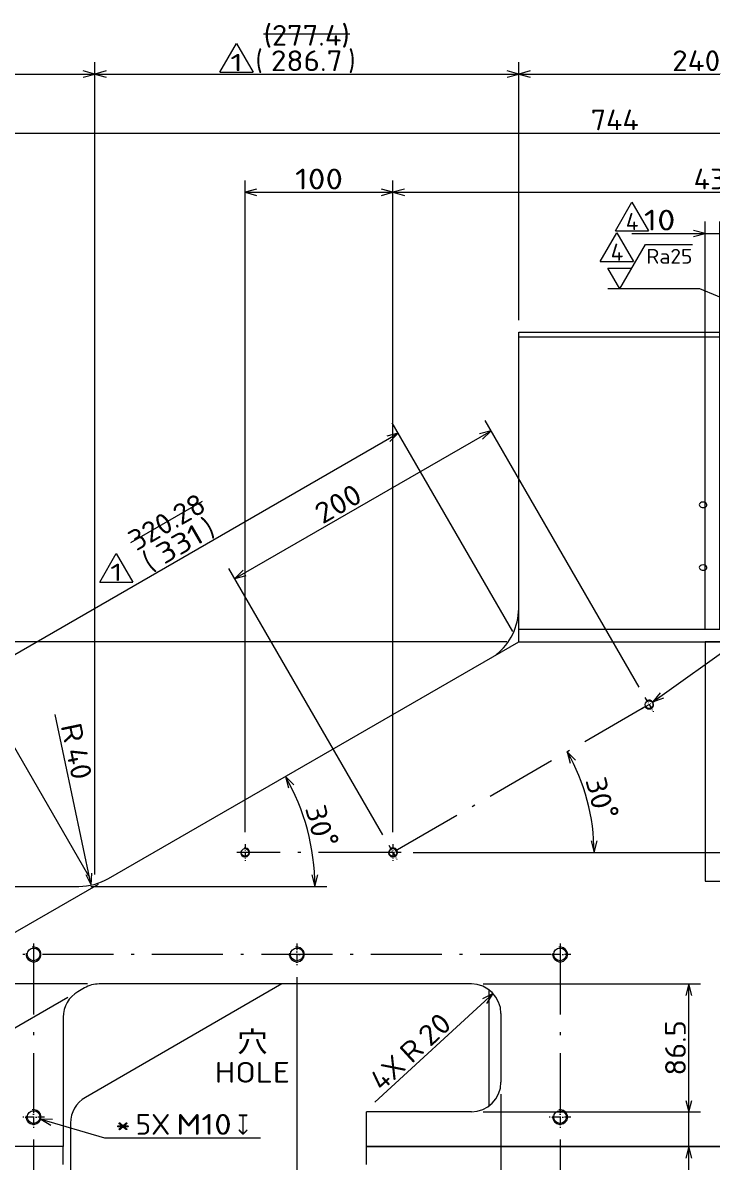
# Model space of a CAD drawing. Extents: x 0 to 1254, y -12 to 833.
# Drawn here: x 161.7 to 278.2, y 262.5 to 455.2 of the extents above; entities that cross this region are included whole.
import ezdxf
from ezdxf.enums import TextEntityAlignment as Align

# ---------------------------------------------------------------- set-up
doc = ezdxf.new("R2010")
doc.units = 0
doc.linetypes.add('DASHDOT', pattern=[18.5, 12, -3, 0.5, -3])
doc.layers.get('0').update_dxf_attribs({"lineweight": 13})
doc.styles.add('GDT', font='gdt.shx')
doc.styles.get("Standard").update_dxf_attribs({"font": 'isocp.shx'})
doc.dimstyles.get("Standard").update_dxf_attribs({"dimtxt": 2.5, "dimasz": 2.5, "dimexe": 1.25, "dimexo": 0.625, "dimtad": 1, "dimcen": 2.5, "dimadec": 0, "dimazin": 0, "dimtfac": 1, "dimtmove": 0, "dimatfit": 0, "dimfxl": 1, "dimarcsym": 0})

# ---------------------------------------------------------------- blocks, each defined once
blk = doc.blocks.new('*D191')
at = {"color": 7, "lineweight": 13}
blk.add_line((173.14861, 309.176621), (213.038801, 309.176621), dxfattribs=at)
for points in [[(207.467725, 326.367756), (206.05351, 327.78197), (206.571149, 325.850118)], [(210.521161, 311.108473), (211.038801, 309.176621), (211.55644, 311.108473)]]:
    blk.add_lwpolyline(points, dxfattribs=at)
blk.add_arc((173.8281, 309.176621), 37.210697, 0, 30.000001, dxfattribs=at)
at = {"color": 7, "lineweight": 13, "width": 0.868247}
blk.add_text('30', height=3.5, rotation=284.447144, dxfattribs=at).set_placement((209.358259, 322.420088), (210.694059, 317.235204), align=Align.FIT)
at = {"color": 7, "lineweight": 13}
blk.add_text('%%d', height=3.5, rotation=284.44708, dxfattribs=at).set_placement((211.371915, 317.409844))
blk = doc.blocks.new('*D196')
at = {"color": 7, "lineweight": 13}
for p, q in [((227.641706, 314.926621), (358.741704, 314.926621)), ((356.741704, 265.176621), (356.741704, 314.926621)), ((335.991704, 265.176621), (358.741704, 265.176621))]:
    blk.add_line(p, q, dxfattribs=at)
for points in [[(357.259343, 312.99477), (356.741704, 314.926621), (356.224065, 312.99477)], [(356.224065, 267.108472), (356.741704, 265.176621), (357.259343, 267.108472)]]:
    blk.add_lwpolyline(points, dxfattribs=at)
at = {"color": 7, "lineweight": 13, "width": 0.86987}
blk.add_text('199', height=3.5, rotation=90, dxfattribs=at).set_placement((356.241704, 285.992226), (356.241704, 294.111016), align=Align.FIT)
blk = doc.blocks.new('*D197')
at = {"color": 7, "lineweight": 13}
for p, q in [((265.842975, 342.871108), (239.813695, 387.955144)), ((197.512426, 361.223092), (240.813695, 386.223092)), ((222.541707, 317.871108), (196.512426, 362.955144))]:
    blk.add_line(p, q, dxfattribs=at)
for points in [[(239.39948, 384.808881), (240.813695, 386.223092), (238.881841, 385.705456)], [(198.926641, 362.637307), (197.512426, 361.223092), (199.444272, 361.740731)]]:
    blk.add_lwpolyline(points, dxfattribs=at)
at = {"color": 7, "lineweight": 13, "width": 0.85461}
blk.add_text('200', height=3.5, rotation=29.999986, dxfattribs=at).set_placement((212.328191, 370.354333), (219.359273, 374.413727), align=Align.FIT)
blk = doc.blocks.new('*D198')
at = {"color": 7, "lineweight": 13}
blk.add_line((227.641706, 314.926621), (260.238725, 314.926621), dxfattribs=at)
for points in [[(255.098201, 330.510918), (253.683988, 331.925132), (254.201627, 329.99328)], [(257.721088, 316.858473), (258.238725, 314.926621), (258.756362, 316.858473)]]:
    blk.add_lwpolyline(points, dxfattribs=at)
blk.add_arc((224.241704, 314.926621), 33.997021, 0, 30.000001, dxfattribs=at)
at = {"color": 7, "lineweight": 13, "width": 0.868247}
blk.add_text('30', height=3.5, rotation=284.053938, dxfattribs=at).set_placement((256.744415, 327.14559), (258.044601, 321.951663), align=Align.FIT)
at = {"color": 7, "lineweight": 13}
blk.add_text('%%d', height=3.5, rotation=284.053935, dxfattribs=at).set_placement((258.723647, 322.121648))
blk = doc.blocks.new('*D201')
at = {"color": 214, "lineweight": 13}
for p, q in [((164.691938, 269.827412), (175.50311, 266.681885)), ((175.50311, 266.681885), (201.824865, 266.681885))]:
    blk.add_line(p, q, dxfattribs=at)
blk.add_lwpolyline([(166.69148, 269.784745), (164.691938, 269.827412), (166.402257, 268.790688)], dxfattribs=at)
for s, width, p, p2 in [('5X', 0.953546, (180.730497, 267.181885), (186.6107, 267.181885)), ('M10', 0.921947, (187.6107, 267.181885), (196.983823, 267.181885))]:
    blk.add_text(s, height=3.5, dxfattribs=dict(at, width=width)).set_placement(p, p2, align=Align.FIT)
at = {"color": 214, "lineweight": 13, "style": 'GDT', "width": 0.52601}
blk.add_text('x', height=3.5, dxfattribs=at).set_placement((197.983831, 267.181885), (199.824865, 267.181885), align=Align.FIT)
blk = doc.blocks.new('*D202')
at = {"color": 214, "lineweight": 13}
for p, q in [((268.153075, 340.362828), (346.741708, 396.551621)), ((346.741708, 396.551621), (369.094793, 396.551621))]:
    blk.add_line(p, q, dxfattribs=at)
blk.add_lwpolyline([(269.423515, 341.907491), (268.153075, 340.362828), (270.02564, 341.065326)], dxfattribs=at)
for s, width, p, p2 in [('3X', 0.953546, (350.76502, 397.051621), (356.645223, 397.051621)), ('M6', 0.967101, (357.645223, 397.051621), (364.253743, 397.051621))]:
    blk.add_text(s, height=3.5, dxfattribs=dict(at, width=width)).set_placement(p, p2, align=Align.FIT)
at = {"color": 214, "lineweight": 13, "style": 'GDT', "width": 0.52601}
blk.add_text('x', height=3.5, dxfattribs=at).set_placement((365.253751, 397.051621), (367.094785, 397.051621), align=Align.FIT)
blk = doc.blocks.new('*D203')
at = {"color": 7, "lineweight": 13}
for p, q in [((174.416562, 309.516368), (145.726903, 292.952389)), ((147.458959, 293.952389), (154.458959, 281.828034)), ((169.259656, 290.373219), (152.726903, 280.828034))]:
    blk.add_line(p, q, dxfattribs=at)
for points in [[(148.873174, 292.538174), (147.458959, 293.952389), (147.976598, 292.020535)], [(153.044744, 283.242245), (154.458959, 281.828034), (153.94132, 283.759885)]]:
    blk.add_lwpolyline(points, dxfattribs=at)
at = {"color": 7, "lineweight": 13, "width": 0.868247}
blk.add_text('56', height=3.5, rotation=299.999991, dxfattribs=at).set_placement((149.864766, 290.78539), (152.54186, 286.148526), align=Align.FIT)
blk = doc.blocks.new('*D204')
at = {"color": 7, "lineweight": 13}
for p, q in [((172.58901, 292.676621), (94.741704, 292.676621)), ((96.741704, 265.176621), (96.741704, 292.676621)), ((113.59171, 265.176621), (94.741704, 265.176621))]:
    blk.add_line(p, q, dxfattribs=at)
for points in [[(97.259343, 290.744771), (96.741704, 292.676621), (96.224065, 290.744771)], [(96.224065, 267.108472), (96.741704, 265.176621), (97.259343, 267.108472)]]:
    blk.add_lwpolyline(points, dxfattribs=at)
at = {"color": 7, "lineweight": 13, "width": 0.854609}
blk.add_text('110', height=3.5, rotation=90, dxfattribs=at).set_placement((96.241704, 274.867226), (96.241704, 282.986016), align=Align.FIT)
blk = doc.blocks.new('*D205')
at = {"color": 7, "lineweight": 13}
blk.add_line((241.169576, 291.06384), (221.191915, 272.664956), dxfattribs=at)
blk.add_lwpolyline([(240.099225, 289.37436), (241.169576, 291.06384), (239.397886, 290.13588)], dxfattribs=at)
for s, rotation, width, p, p2 in [('20', 42.64423, 0.868248, (230.501867, 281.918912), (234.440275, 285.546078)), ('R', 42.64428, 1.078999, (227.385244, 279.048585), (229.766294, 281.241471)), ('4X', 42.644193, 0.953546, (222.324338, 274.387635), (226.649667, 278.37114))]:
    blk.add_text(s, height=3.5, rotation=rotation, dxfattribs=dict(at, width=width)).set_placement(p, p2, align=Align.FIT)
blk = doc.blocks.new('*D210')
at = {"color": 7, "lineweight": 13}
blk.add_line((173.205373, 309.39042), (167.144071, 338.230482), dxfattribs=at)
blk.add_lwpolyline([(172.301465, 311.174503), (173.205373, 309.39042), (173.314603, 311.387435)], dxfattribs=at)
for s, rotation, width, p, p2 in [('R', 281.869066, 1.078998, (168.044736, 336.376079), (168.710508, 333.208292)), ('40', 281.869056, 0.868247, (168.916181, 332.229672), (170.017408, 326.989953))]:
    blk.add_text(s, height=3.5, rotation=rotation, dxfattribs=dict(at, width=width)).set_placement(p, p2, align=Align.FIT)
blk = doc.blocks.new('*D217')
at = {"color": 7, "lineweight": 13}
for p, q in [((244.493902, 352.284941), (224.128198, 387.559373)), ((153.462392, 344.451054), (225.128198, 385.827325)), ((172.8281, 310.908672), (152.462392, 346.183104))]:
    blk.add_line(p, q, dxfattribs=at)
for points in [[(223.713987, 384.41311), (225.128198, 385.827325), (223.196348, 385.309685)], [(154.876607, 345.865267), (153.462392, 344.451054), (155.394246, 344.968692)]]:
    blk.add_lwpolyline(points, dxfattribs=at)
at = {"color": 7, "lineweight": 13, "width": 0.955152}
blk.add_text('331', height=3.5, rotation=29.999986, dxfattribs=at).set_placement((185.52976, 363.542504), (192.560842, 367.601899), align=Align.FIT)
at = {"color": 7, "lineweight": 13}
for s, p in [(')', (193.426862, 368.101899)), ('(', (183.297117, 362.253487))]:
    blk.add_text(s, height=3.5, rotation=30.000001, dxfattribs=at).set_placement(p)
blk = doc.blocks.new('*D222')
at = {"color": 7, "lineweight": 13}
for p, q in [((243.491704, 350.551621), (64.741704, 350.551621)), ((66.741704, 309.176621), (66.741704, 350.551621)), ((113.59171, 309.176621), (64.741704, 309.176621))]:
    blk.add_line(p, q, dxfattribs=at)
for points in [[(67.259343, 348.619769), (66.741704, 350.551621), (66.224065, 348.619769)], [(66.224065, 311.108473), (66.741704, 309.176621), (67.259343, 311.108473)]]:
    blk.add_lwpolyline(points, dxfattribs=at)
for s, p in [(')', (66.241704, 336.919323)), ('(', (66.241704, 321.230885))]:
    blk.add_text(s, height=3.5, rotation=90.000003, dxfattribs=at).set_placement(p)
at = {"color": 7, "lineweight": 13, "width": 0.8352}
blk.add_text('165.5', height=3.5, rotation=90, dxfattribs=at).set_placement((66.241704, 323.808919), (66.241704, 335.919324), align=Align.FIT)
blk = doc.blocks.new('*D224')
at = {"color": 7, "lineweight": 13}
for p, q in [((245.491704, 404.926621), (245.491704, 448.551621)), ((305.491704, 404.926621), (305.491704, 448.551621)), ((245.491704, 446.551621), (305.491704, 446.551621))]:
    blk.add_line(p, q, dxfattribs=at)
for points in [[(247.423555, 447.06926), (245.491704, 446.551621), (247.423555, 446.033982)], [(303.559852, 446.033982), (305.491704, 446.551621), (303.559852, 447.06926)]]:
    blk.add_lwpolyline(points, dxfattribs=at)
at = {"color": 7, "lineweight": 13, "width": 0.854609}
blk.add_text('240', height=3.5, dxfattribs=at).set_placement((271.432311, 447.051621), (279.551097, 447.051621), align=Align.FIT)
blk = doc.blocks.new('*D225')
at = {"color": 7, "lineweight": 13}
for p, q in [((173.8281, 311.176621), (173.8281, 448.551621)), ((245.491704, 404.926621), (245.491704, 448.551621)), ((173.8281, 446.551621), (245.491704, 446.551621))]:
    blk.add_line(p, q, dxfattribs=at)
for points in [[(175.759954, 447.06926), (173.8281, 446.551621), (175.759954, 446.033982)], [(243.559854, 446.033982), (245.491704, 446.551621), (243.559854, 447.06926)]]:
    blk.add_lwpolyline(points, dxfattribs=at)
for s, p in [('(', (201.02667, 447.051621)), (')', (216.715108, 447.051621))]:
    blk.add_text(s, height=3.5, dxfattribs=at).set_placement(p)
at = {"color": 7, "lineweight": 13, "width": 0.8352}
blk.add_text('286.7', height=3.5, dxfattribs=at).set_placement((203.604703, 447.051621), (215.715101, 447.051621), align=Align.FIT)
blk = doc.blocks.new('*D226')
at = {"color": 7, "lineweight": 13}
for p, q in [((115.59171, 311.176621), (115.59171, 448.551621)), ((173.8281, 311.176621), (173.8281, 448.551621)), ((115.59171, 446.551621), (173.8281, 446.551621))]:
    blk.add_line(p, q, dxfattribs=at)
for points in [[(117.523549, 447.06926), (115.59171, 446.551621), (117.523549, 446.033982)], [(171.896253, 446.033982), (173.8281, 446.551621), (171.896253, 447.06926)]]:
    blk.add_lwpolyline(points, dxfattribs=at)
for s, p in [('(', (136.076665, 447.051621)), (')', (151.765111, 447.051621))]:
    blk.add_text(s, height=3.5, dxfattribs=at).set_placement(p)
at = {"color": 7, "lineweight": 13, "width": 0.844913}
blk.add_text('232.9', height=3.5, dxfattribs=at).set_placement((138.654699, 447.051621), (150.765111, 447.051621), align=Align.FIT)
blk = doc.blocks.new('*D232')
at = {"color": 7, "lineweight": 13}
for p, q in [((242.491704, 274.051621), (242.491704, 114.551621)), ((335.741704, 206.301621), (335.741704, 114.551621)), ((242.491704, 116.551621), (335.741704, 116.551621))]:
    blk.add_line(p, q, dxfattribs=at)
for points in [[(244.423555, 117.06926), (242.491704, 116.551621), (244.423555, 116.033982)], [(333.809854, 116.033982), (335.741704, 116.551621), (333.809854, 117.06926)]]:
    blk.add_lwpolyline(points, dxfattribs=at)
at = {"color": 7, "lineweight": 13, "width": 0.854609}
blk.add_text('373', height=3.5, dxfattribs=at).set_placement((285.057311, 117.051621), (293.176097, 117.051621), align=Align.FIT)
blk = doc.blocks.new('*D233')
at = {"color": 7, "lineweight": 13}
for p, q in [((242.491704, 274.051621), (242.491704, 114.551621)), ((219.741704, 231.926621), (219.741704, 114.551621)), ((219.741704, 116.551621), (242.491704, 116.551621))]:
    blk.add_line(p, q, dxfattribs=at)
for points in [[(221.673559, 117.06926), (219.741704, 116.551621), (221.673559, 116.033982)], [(240.559854, 116.033982), (242.491704, 116.551621), (240.559854, 117.06926)]]:
    blk.add_lwpolyline(points, dxfattribs=at)
at = {"color": 7, "lineweight": 13, "width": 1.036294}
blk.add_text('91', height=3.5, dxfattribs=at).set_placement((228.439611, 117.051621), (233.793798, 117.051621), align=Align.FIT)
blk = doc.blocks.new('*D239')
at = {"color": 7, "lineweight": 13}
for p, q in [((243.491704, 350.55289), (54.741704, 350.55289)), ((56.741704, 229.051621), (56.741704, 350.55289)), ((113.59171, 229.051621), (54.741704, 229.051621))]:
    blk.add_line(p, q, dxfattribs=at)
for points in [[(57.259343, 348.621039), (56.741704, 350.55289), (56.224065, 348.621039)], [(56.224065, 230.983475), (56.741704, 229.051621), (57.259343, 230.983475)]]:
    blk.add_lwpolyline(points, dxfattribs=at)
for s, p in [(')', (56.241704, 294.861649)), ('(', (56.241704, 283.16483))]:
    blk.add_text(s, height=3.5, rotation=90.000003, dxfattribs=at).set_placement(p)
at = {"color": 7, "lineweight": 13, "width": 0.854609}
blk.add_text('486', height=3.5, rotation=90, dxfattribs=at).set_placement((56.241704, 285.74286), (56.241704, 293.861649), align=Align.FIT)
blk = doc.blocks.new('*D250')
at = {"color": 7, "lineweight": 13}
for p, q in [((163.491704, 266.35162), (163.491704, 164.551621)), ((115.59171, 206.301621), (115.59171, 164.551621)), ((89.197088, 166.551621), (168.491704, 166.551621))]:
    blk.add_line(p, q, dxfattribs=at)
for points in [[(113.659856, 166.033982), (115.59171, 166.551621), (113.659856, 167.06926)], [(165.423559, 167.06926), (163.491704, 166.551621), (165.423559, 166.033982)]]:
    blk.add_lwpolyline(points, dxfattribs=at)
for s, p in [('(', (91.197088, 167.051621)), (')', (106.885534, 167.051621))]:
    blk.add_text(s, height=3.5, dxfattribs=at).set_placement(p)
at = {"color": 7, "lineweight": 13, "width": 0.835201}
blk.add_text('191.6', height=3.5, dxfattribs=at).set_placement((93.775121, 167.051621), (105.885534, 167.051621), align=Align.FIT)
blk = doc.blocks.new('*D251')
at = {"color": 7, "lineweight": 13}
for p, q in [((207.991704, 293.85162), (207.991704, 164.551621)), ((163.491704, 266.35162), (163.491704, 164.551621)), ((163.491704, 166.551621), (207.991704, 166.551621))]:
    blk.add_line(p, q, dxfattribs=at)
for points in [[(165.423559, 167.06926), (163.491704, 166.551621), (165.423559, 166.033982)], [(206.05985, 166.033982), (207.991704, 166.551621), (206.05985, 167.06926)]]:
    blk.add_lwpolyline(points, dxfattribs=at)
at = {"color": 7, "lineweight": 13, "width": 0.854609}
blk.add_text('178', height=3.5, dxfattribs=at).set_placement((181.682309, 167.051621), (189.801099, 167.051621), align=Align.FIT)
blk = doc.blocks.new('*D252')
at = {"color": 7, "lineweight": 13}
for p, q in [((207.991704, 293.85162), (207.991704, 164.551621)), ((252.491704, 266.35162), (252.491704, 164.551621)), ((207.991704, 166.551621), (252.491704, 166.551621))]:
    blk.add_line(p, q, dxfattribs=at)
for points in [[(209.923559, 167.06926), (207.991704, 166.551621), (209.923559, 166.033982)], [(250.559854, 166.033982), (252.491704, 166.551621), (250.559854, 167.06926)]]:
    blk.add_lwpolyline(points, dxfattribs=at)
at = {"color": 7, "lineweight": 13, "width": 0.854609}
blk.add_text('178', height=3.5, dxfattribs=at).set_placement((223.233564, 167.051621), (231.352353, 167.051621), align=Align.FIT)
blk = doc.blocks.new('*D253')
at = {"color": 7, "lineweight": 13}
for p, q in [((252.491704, 266.35162), (252.491704, 164.551621)), ((335.741704, 206.301621), (335.741704, 164.551621)), ((252.491704, 166.551621), (335.741704, 166.551621))]:
    blk.add_line(p, q, dxfattribs=at)
for points in [[(254.423555, 167.06926), (252.491704, 166.551621), (254.423555, 166.033982)], [(333.809854, 166.033982), (335.741704, 166.551621), (333.809854, 167.06926)]]:
    blk.add_lwpolyline(points, dxfattribs=at)
at = {"color": 7, "lineweight": 13, "width": 0.854609}
blk.add_text('333', height=3.5, dxfattribs=at).set_placement((271.057311, 167.051621), (279.176097, 167.051621), align=Align.FIT)
blk = doc.blocks.new('*D257')
at = {"color": 7, "lineweight": 13}
for p, q in [((224.241704, 318.326621), (224.241704, 428.551621)), ((333.991704, 284.176621), (333.991704, 428.551621)), ((224.241704, 426.551621), (333.991704, 426.551621))]:
    blk.add_line(p, q, dxfattribs=at)
for points in [[(226.173555, 427.06926), (224.241704, 426.551621), (226.173555, 426.033982)], [(332.059854, 426.033982), (333.991704, 426.551621), (332.059854, 427.06926)]]:
    blk.add_lwpolyline(points, dxfattribs=at)
at = {"color": 7, "lineweight": 13, "width": 0.86987}
blk.add_text('439', height=3.5, dxfattribs=at).set_placement((275.057311, 427.051621), (283.176097, 427.051621), align=Align.FIT)
blk = doc.blocks.new('*D258')
at = {"color": 7, "lineweight": 13}
for p, q in [((199.241704, 318.326621), (199.241704, 428.551621)), ((224.241704, 318.326621), (224.241704, 428.551621)), ((199.241704, 426.551621), (224.241704, 426.551621))]:
    blk.add_line(p, q, dxfattribs=at)
for points in [[(201.173559, 427.06926), (199.241704, 426.551621), (201.173559, 426.033982)], [(222.30985, 426.033982), (224.241704, 426.551621), (222.30985, 427.06926)]]:
    blk.add_lwpolyline(points, dxfattribs=at)
at = {"color": 7, "lineweight": 13, "width": 0.854609}
blk.add_text('100', height=3.5, dxfattribs=at).set_placement((207.682309, 427.051621), (215.801099, 427.051621), align=Align.FIT)
blk = doc.blocks.new('*D259')
at = {"color": 7, "lineweight": 13}
for p, q in [((147.991704, 307.576621), (147.991704, 438.551621)), ((333.991704, 284.176621), (333.991704, 438.551621)), ((147.991704, 436.551621), (333.991704, 436.551621))]:
    blk.add_line(p, q, dxfattribs=at)
for points in [[(149.923559, 437.06926), (147.991704, 436.551621), (149.923559, 436.033982)], [(332.059854, 436.033982), (333.991704, 436.551621), (332.059854, 437.06926)]]:
    blk.add_lwpolyline(points, dxfattribs=at)
at = {"color": 7, "lineweight": 13, "width": 0.839874}
blk.add_text('744', height=3.5, dxfattribs=at).set_placement((257.682311, 437.051621), (265.801097, 437.051621), align=Align.FIT)
blk = doc.blocks.new('*D264')
at = {"color": 7, "lineweight": 13}
for p, q in [((274.241704, 245.993142), (274.241704, 276.051621)), ((239.491704, 271.051621), (276.241704, 271.051621))]:
    blk.add_line(p, q, dxfattribs=at)
for points in [[(273.724066, 272.983472), (274.241704, 271.051621), (274.759342, 272.983472)], [(274.759342, 263.244771), (274.241704, 265.176621), (273.724066, 263.244771)]]:
    blk.add_lwpolyline(points, dxfattribs=at)
at = {"color": 7, "lineweight": 13, "width": 0.836938}
blk.add_text('23.5', height=3.5, rotation=90, dxfattribs=at).set_placement((273.741704, 247.993142), (273.741704, 257.338952), align=Align.FIT)
blk = doc.blocks.new('*D265')
at = {"color": 7, "lineweight": 13}
for p, q in [((239.491704, 292.676621), (276.241704, 292.676621)), ((274.241704, 271.051621), (274.241704, 292.676621)), ((239.491704, 271.051621), (276.241704, 271.051621))]:
    blk.add_line(p, q, dxfattribs=at)
for points in [[(274.759342, 290.744771), (274.241704, 292.676621), (273.724066, 290.744771)], [(273.724066, 272.983472), (274.241704, 271.051621), (274.759342, 272.983472)]]:
    blk.add_lwpolyline(points, dxfattribs=at)
at = {"color": 7, "lineweight": 13, "width": 0.836938}
blk.add_text('86.5', height=3.5, rotation=90, dxfattribs=at).set_placement((273.741704, 277.191216), (273.741704, 286.537026), align=Align.FIT)
blk = doc.blocks.new('*D274')
at = {"color": 5, "lineweight": 13}
for p, q in [((276.991704, 352.551621), (276.991704, 421.604127)), ((279.491704, 352.551621), (279.491704, 421.604127)), ((264.637513, 419.604127), (284.491704, 419.604127))]:
    blk.add_line(p, q, dxfattribs=at)
for points in [[(275.059853, 419.086487), (276.991704, 419.604127), (275.059853, 420.121766)], [(281.423556, 420.121766), (279.491704, 419.604127), (281.423556, 419.086487)]]:
    blk.add_lwpolyline(points, dxfattribs=at)
at = {"color": 5, "lineweight": 13, "width": 0.868247}
blk.add_text('10', height=3.5, dxfattribs=at).set_placement((266.637513, 420.104127), (271.991704, 420.104127), align=Align.FIT)

msp = doc.modelspace()

# ---------------------------------------------------------------- linework, layer by layer
at = {"color": 7, "lineweight": 25}
for p, q in [((202.3767, 453.3578), (216.9431, 453.3578)), ((245.4917, 402.9266), (305.4917, 402.9266)), ((245.4917, 402.0479), (245.4917, 402.9266)), ((305.4917, 402.0479), (245.4917, 402.0479)), ((245.4917, 352.6742), (245.4917, 402.0479)), ((179.9362, 367.3496), (192.0606, 374.3496)), ((245.4917, 350.5529), (245.4917, 352.6742)), ((245.4917, 352.6742), (305.4917, 352.6742)), ((176.1486, 310.5164), (245.4917, 350.5516)), ((245.4917, 350.5529), (305.4917, 350.5529)), ((245.4917, 350.5516), (276.9917, 350.5516)), ((279.4917, 350.5516), (276.9917, 350.5516)), ((276.9917, 350.5516), (276.9917, 310.0516)), ((115.5917, 309.1766), (171.1486, 309.1766)), ((276.9917, 310.0516), (279.4917, 310.0516)), ((172.089, 292.0067), (170.9917, 291.3732)), ((205.4676, 292.6767), (172.2416, 273.4932)), ((237.4917, 292.6766), (174.589, 292.6766)), ((240.4917, 272.0518), (240.4917, 291.6767)), ((242.4917, 287.6766), (242.4917, 276.0516)), ((168.4917, 287.0431), (168.4917, 265.1766)), ((219.7417, 265.1766), (219.7417, 271.0516)), ((237.4917, 271.0516), (219.7417, 271.0516)), ((169.7417, 269.1631), (169.7417, 253.9266)), ((168.4917, 265.1766), (115.5917, 265.1766)), ((168.4917, 265.1766), (115.5917, 265.1766)), ((168.4917, 262.1766), (168.4917, 265.1766)), ((219.7417, 262.1766), (219.7417, 265.1766)), ((219.7417, 265.1766), (333.9917, 265.1766)), ((333.9917, 265.1766), (219.7417, 265.1766))]:
    msp.add_line(p, q, dxfattribs=at)
at = {"color": 7, "lineweight": 13}
for p, q in [((194.9829, 446.8467), (197.7829, 451.6964)), ((197.7829, 451.6964), (200.5829, 446.8467)), ((194.9829, 446.8467), (200.5829, 446.8467)), ((174.6679, 360.6415), (177.4679, 365.4913)), ((177.4679, 365.4913), (180.2679, 360.6415)), ((174.6679, 360.6415), (180.2679, 360.6415))]:
    msp.add_line(p, q, dxfattribs=at)
at = {"color": 5, "lineweight": 13}
for p, q in [((261.846, 420.0374), (264.646, 424.8872)), ((264.646, 424.8872), (267.446, 420.0374)), ((259.2859, 414.8584), (262.0859, 419.7082)), ((261.846, 420.0374), (267.446, 420.0374)), ((262.0859, 419.7082), (264.8859, 414.8584)), ((262.58, 410.2302), (266.9101, 417.7302)), ((266.9101, 417.7302), (274.8546, 417.7302)), ((259.2859, 414.8584), (264.8859, 414.8584)), ((262.58, 410.2302), (260.5593, 413.7302)), ((260.5593, 413.7302), (264.6007, 413.7302))]:
    msp.add_line(p, q, dxfattribs=at)
at = {"color": 7, "linetype": 'DASHDOT', "lineweight": 13, "ltscale": 0.07}
for p, q in [((266.843, 341.1391), (268.243, 338.7142)), ((268.7554, 340.6266), (266.3305, 339.2266)), ((199.2417, 316.3266), (199.2417, 313.5266)), ((223.5417, 316.1391), (224.9417, 313.7142)), ((224.2417, 316.3266), (224.2417, 313.5266)), ((225.6417, 314.9266), (222.8417, 314.9266))]:
    msp.add_line(p, q, dxfattribs=at)
at = {"color": 7, "linetype": 'DASHDOT', "lineweight": 13}
for p, q in [((267.0642, 339.6502), (223.0293, 314.2266)), ((223.6465, 314.9266), (197.8417, 314.9266)), ((163.4917, 299.5016), (163.4917, 271.5627)), ((252.4917, 299.5016), (252.4917, 271.3214)), ((250.9984, 297.6766), (161.6667, 297.6766))]:
    msp.add_line(p, q, dxfattribs=at)
at = {"color": 7, "linetype": 'DASHDOT', "lineweight": 13, "ltscale": 0.09125}
for p, q in [((207.9917, 299.5016), (207.9917, 295.8516)), ((209.8167, 297.6766), (206.1667, 297.6766)), ((254.3167, 297.6766), (250.6667, 297.6766)), ((163.4917, 272.0016), (163.4917, 268.3516)), ((252.4917, 272.0016), (252.4917, 268.3516)), ((165.3167, 270.1766), (161.6667, 270.1766)), ((254.3167, 270.1766), (250.6667, 270.1766))]:
    msp.add_line(p, q, dxfattribs=at)
at = {"color": 5, "lineweight": 13}
msp.add_lwpolyline([(279.4917, 404.8529), (282.0797, 407.7457), (276.1046, 410.2302), (260.5593, 410.2302)], dxfattribs=at)
at = {"color": 7, "lineweight": 25}
for centre, radius in [((267.543, 339.9266), 0.65), ((199.2417, 314.9266), 0.65), ((224.2417, 314.9266), 0.65), ((163.4917, 297.6766), 1.075), ((207.9917, 297.6766), 1.075), ((252.4917, 297.6766), 1.075), ((163.4917, 270.1766), 1.075), ((252.4917, 270.1766), 1.075)]:
    msp.add_circle(centre, radius, dxfattribs=at)
for centre, radius, start, end in [((235.4917, 356.2), 10, 308.447169, 359.734677), ((171.1486, 319.1766), 10, 270, 300), ((173.4917, 287.0431), 5, 120, 180), ((174.589, 287.6766), 5, 90, 120), ((237.4917, 287.6766), 5, 0, 90), ((237.4917, 276.0516), 5, 270, 0), ((174.7417, 269.1631), 5, 120.000728, 180)]:
    msp.add_arc(centre, radius, start, end, dxfattribs=at)
at = {"color": 7, "lineweight": 13}
for centre, radius, start, end in [((267.543, 339.9266), 0.75, 200.000005, 130.000015), ((199.2417, 314.9266), 0.75, 169.999993, 100.000014), ((224.2417, 314.9266), 0.75, 169.999993, 100.000014), ((224.2417, 314.9266), 0.75, 200.000005, 130.000015), ((163.4917, 297.6766), 1.25, 169.999993, 100.000014), ((207.9917, 297.6766), 1.25, 169.999993, 100.000014), ((252.4917, 297.6766), 1.25, 169.999993, 100.000014), ((163.4917, 270.1766), 1.25, 169.999993, 100.000014), ((252.4917, 270.1766), 1.25, 169.999993, 100.000014)]:
    msp.add_arc(centre, radius, start, end, dxfattribs=at)
at = {"color": 7, "lineweight": 25}
for centre, start_param, end_param in [((276.6667, 373.7106), 0, 3.14159265), ((276.6667, 373.7106), 3.14159265, 6.28318531), ((276.6667, 363.104), 0, 3.14159265), ((276.6667, 363.104), 3.14159265, 6.28318531)]:
    msp.add_ellipse(centre, major_axis=(0.65, 0), ratio=0.707107, start_param=start_param, end_param=end_param, dxfattribs=at)

# ---------------------------------------------------------------- texts
at = {"color": 7, "lineweight": 13}
for s, height, width, p, p2 in [('(277.4)', 3.5, 0.766657, (202.3767, 451.3549), (216.9431, 451.3549)), ('1', 2.91, 1.412505, (196.7329, 447.0402), (198.8859, 447.0402)), ('1', 2.91, 1.412505, (176.4179, 360.835), (178.5709, 360.835)), ('穴', 3.5, 2.071677, (197.883, 281.1706), (203.0622, 281.1706)), ('HOLE', 3.5, 0.977323, (194.12, 275.9914), (206.8252, 275.9914)), ('*', 3.5, 1.195196, (177.3062, 267.2317), (179.8957, 267.2317))]:
    msp.add_text(s, height=height, dxfattribs=dict(at, width=width)).set_placement(p, p2, align=Align.FIT)
at = {"color": 5, "lineweight": 13}
for s, height, width, p, p2 in [('4', 2.91, 0.863198, (263.596, 420.1576), (265.749, 420.1576)), ('4', 2.91, 0.863198, (261.0359, 414.9787), (263.1889, 414.9787)), ('Ra25', 2.5, 0.848135, (267.08, 414.4802), (274.8546, 414.4802))]:
    msp.add_text(s, height=height, dxfattribs=dict(at, width=width)).set_placement(p, p2, align=Align.FIT)
at = {"color": 7, "lineweight": 13, "width": 0.785047}
msp.add_text('320.28', height=3.5, rotation=30.000008, dxfattribs=at).set_placement((180.8315, 365.799), (192.9558, 372.799), align=Align.FIT)

# ---------------------------------------------------------------- dimensions: what is measured, and where the dimension line sits
at = {"lineweight": 0}
for base, p1, p2, angle, picture, middle, dimtype in [((115.5917, 446.5516), (173.8281, 309.1766), (115.5917, 309.1766), 180, '*D226', (144.7099, 446.5516), 161), ((173.8281, 446.5516), (245.4917, 402.9266), (173.8281, 309.1766), 180, '*D225', (209.6599, 446.5516), 160), ((153.4624, 344.4511), (245.4939, 350.5529), (173.8281, 309.1766), 210, '*D217', (189.2953, 365.1392), 161), ((56.7417, 229.0516), (245.4917, 350.5529), (115.5917, 229.0516), 270, '*D239', (56.7417, 289.8023), 160), ((66.7417, 309.1766), (245.4917, 350.5516), (115.5917, 309.1766), 270, '*D222', (66.7417, 329.8641), 160), ((115.5917, 166.5516), (163.4917, 268.3516), (115.5917, 208.3016), 180, '*D250', (99.8303, 166.5516), 160)]:
    dim = msp.add_linear_dim(base=base, p1=p1, p2=p2, angle=angle, text='(<>)', dimstyle='STANDARD', override={"dimlfac": 4}, dxfattribs=at)
    dim.commit()
    dim.dimension.update_dxf_attribs({"geometry": picture, "text_midpoint": middle, "dimtype": dimtype})
for base, p1, p2, angle, picture, middle, dimtype in [((305.4917, 446.5516), (245.4917, 402.9266), (305.4917, 402.9266), 0, '*D224', (275.4917, 446.5516), 161), ((224.2417, 426.5516), (199.2417, 316.3266), (224.2417, 316.3266), 0, '*D258', (211.7417, 426.5516), 161), ((279.4917, 419.6041), (276.9917, 350.5516), (279.4917, 350.5516), 0, '*D274', (269.3146, 419.6041), 161), ((197.5124, 361.2231), (266.843, 341.1391), (223.5417, 316.1391), 210, '*D197', (216.0937, 371.951), 161), ((356.7417, 265.1766), (225.6417, 314.9266), (333.9917, 265.1766), 270, '*D196', (356.7417, 290.0516), 160), ((154.459, 281.828), (176.1486, 310.5164), (170.9917, 291.3732), 300, '*D203', (150.7703, 288.217), 160), ((163.4917, 166.5516), (207.9917, 295.8516), (163.4917, 268.3516), 180, '*D251', (185.7417, 166.5516), 160), ((207.9917, 166.5516), (252.4917, 268.3516), (207.9917, 295.8516), 180, '*D252', (227.293, 166.5516), 160), ((96.7417, 265.1766), (174.589, 292.6766), (115.5917, 265.1766), 270, '*D204', (96.7417, 278.9266), 160), ((274.2417, 271.0516), (237.4917, 292.6766), (237.4917, 271.0516), 270, '*D265', (274.2417, 281.8641), 161), ((274.2417, 265.1766), (237.4917, 271.0516), (271.7417, 265.1766), 270, '*D264', (274.2417, 252.666), 160), ((252.4917, 166.5516), (335.7417, 208.3016), (252.4917, 268.3516), 180, '*D253', (275.1167, 166.5516), 160)]:
    dim = msp.add_linear_dim(base=base, p1=p1, p2=p2, angle=angle, dimstyle='STANDARD', override={"dimlfac": 4}, dxfattribs=at)
    dim.commit()
    dim.dimension.update_dxf_attribs({"geometry": picture, "text_midpoint": middle, "dimtype": dimtype})
for base, p1, p2, picture, middle in [((333.9917, 436.5516), (147.9917, 305.5766), (333.9917, 282.1766), '*D259', (261.7417, 436.5516)), ((333.9917, 426.5516), (224.2417, 316.3266), (333.9917, 282.1766), '*D257', (279.1167, 426.5516)), ((242.4917, 116.5516), (219.7417, 233.9266), (242.4917, 276.0516), '*D233', (231.1167, 116.5516)), ((335.7417, 116.5516), (242.4917, 276.0516), (335.7417, 208.3016), '*D232', (289.1167, 116.5516))]:
    dim = msp.add_linear_dim(base=base, p1=p1, p2=p2, dimstyle='STANDARD', override={"dimlfac": 4}, dxfattribs=at)
    dim.commit()
    dim.dimension.update_dxf_attribs({"geometry": picture, "text_midpoint": middle, "dimtype": 160})
for p1, p2, text, picture, middle in [((266.9329, 339.4904), (268.1531, 340.3628), '3XM6<DEPTH>', '*D202', (355.8715, 403.0792)), ((162.2915, 270.5258), (164.6919, 269.8274), '5XM10<DEPTH>', '*D201', (188.521, 262.8943))]:
    dim = msp.add_diameter_dim_2p(p1=p1, p2=p2, text=text, dimstyle='STANDARD', override={"dimlfac": 4}, dxfattribs=at)
    dim.commit()
    dim.dimension.update_dxf_attribs({"geometry": picture, "text_midpoint": middle, "dimtype": 163})
for base, line1, line2, picture, middle in [((257.7222, 320.8301), ((224.2417, 314.9266), (225.6417, 314.9266)), ((224.2417, 314.9266), (267.0642, 339.6502)), '*D198', (257.2211, 323.1823)), ((210.4735, 315.6382), ((173.8281, 309.1766), (171.1486, 309.1766)), ((173.8281, 309.1766), (203.8884, 326.532)), '*D191', (209.8621, 318.4602))]:
    dim = msp.add_angular_dim_2l(base=base, line1=line1, line2=line2, dimstyle='STANDARD', dxfattribs=at)
    dim.commit()
    dim.dimension.update_dxf_attribs({"geometry": picture, "text_midpoint": middle, "dimtype": 162})
dim = msp.add_radius_dim(center=(171.1486, 319.1766), mpoint=(173.2054, 309.3904), dimstyle='STANDARD', override={"dimlfac": 4}, dxfattribs=at)
dim.commit()
dim.dimension.update_dxf_attribs({"geometry": '*D210', "text_midpoint": (168.5418, 331.5802), "dimtype": 164})
dim = msp.add_radius_dim(center=(237.4917, 287.6766), mpoint=(241.1696, 291.0638), text='4X<>', dimstyle='STANDARD', override={"dimlfac": 4}, dxfattribs=at)
dim.commit()
dim.dimension.update_dxf_attribs({"geometry": '*D205', "text_midpoint": (228.721, 279.5991), "dimtype": 164})

doc.saveas('drawing.dxf')
